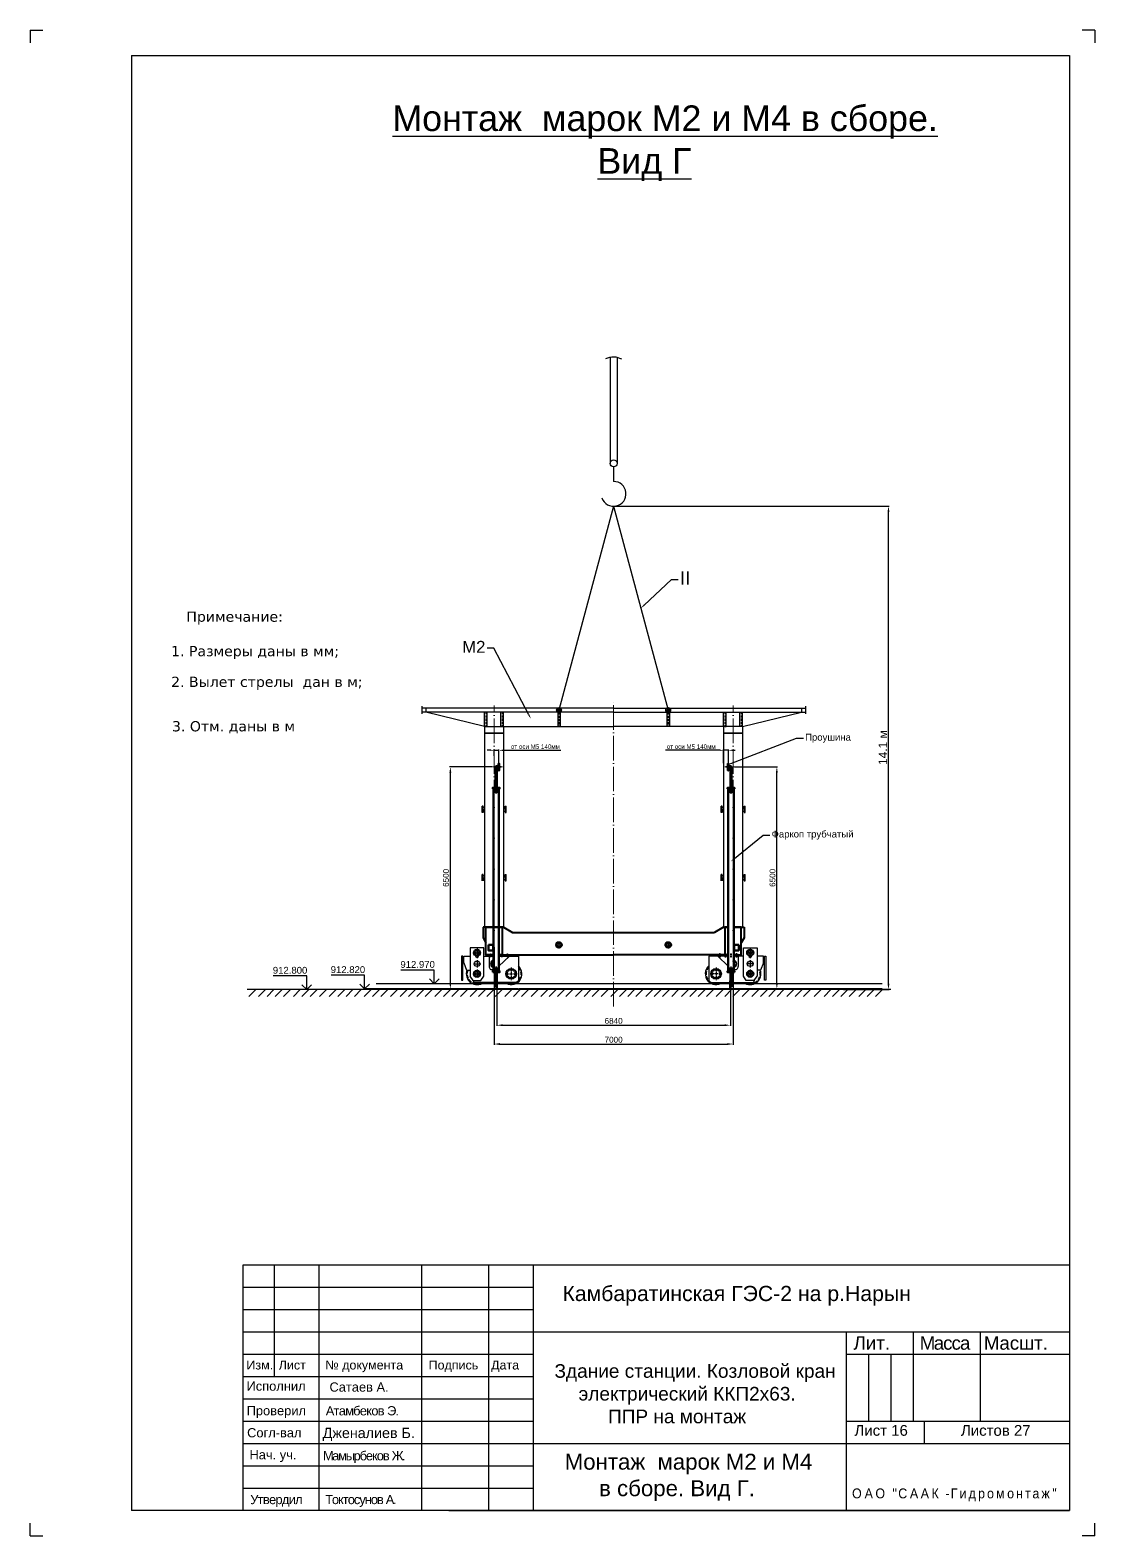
# Model space of a CAD drawing. Header units: millimetres. Extents: x 155577 to 993706, y -295114 to -113927.
# Drawn here: x 638119 to 669304, y -282929 to -238825 of the extents above; entities that cross this region are included whole.
import ezdxf
from ezdxf import colors
from ezdxf.entities.mleader import LeaderData, LeaderLine
from ezdxf.math import Vec2, Vec3

# ---------------------------------------------------------------- set-up
doc = ezdxf.new("R2010")
doc.units = ezdxf.units.MM
doc.linetypes.add('ACAD_ISO04W100', pattern=[30, 24, -3, 0, -3])
doc.linetypes.add('штриховая2', pattern=[9.525, 6.35, -3.175])
doc.layers.add('ось', color=160, linetype='Continuous', lineweight=15)
doc.layers.add('размер', color=84, linetype='Continuous', lineweight=18)
doc.styles.add('rom', font='times.ttf')
doc.styles.get("Standard").update_dxf_attribs({"font": 'arial.ttf'})
doc.dimstyles.new('ISO-25', dxfattribs={"dimtxt": 170, "dimasz": 170, "dimexe": 20, "dimexo": 10, "dimgap": 40, "dimtad": 1, "dimtxsty": 'Standard', "dimcen": 2.5, "dimadec": 0, "dimazin": 0, "dimtfac": 1, "dimtmove": 0, "dimatfit": 3, "dimfxl": 0, "dimarcsym": 0})

# ---------------------------------------------------------------- blocks, each defined once
blk = doc.blocks.new('A4')
at = {"color": 4}
for p, q in [((839180.34, -1943.12), (839180.34, -1945.62)), ((839180.34, -1943.12), (839182.84, -1943.12)), ((839390.34, -1943.12), (839387.84, -1943.12)), ((839390.34, -1943.12), (839390.34, -1945.62)), ((839180.34, -2240.12), (839180.34, -2237.62)), ((839390.34, -2240.12), (839390.34, -2237.62)), ((839180.34, -2240.12), (839182.84, -2240.12)), ((839390.34, -2240.12), (839387.84, -2240.12))]:
    blk.add_line(p, q, dxfattribs=at)
for p, q in [((839200.34, -1948.12), (839200.34, -2235.12)), ((839200.34, -1948.12), (839385.34, -1948.12)), ((839385.34, -1948.12), (839385.34, -2235.12)), ((839385.34, -2235.12), (839200.34, -2235.12))]:
    blk.add_line(p, q)
blk = doc.blocks.new('*D132')
at = {"layer": 'Defpoints', "color": 0, "transparency": 16777216}
for p in [(651709, -265671), (658709, -265671), (658709, -268523)]:
    blk.add_point(p, dxfattribs=at)
at = {"layer": 'размер', "color": 0, "lineweight": -2, "transparency": 16777216}
for p, q in [((651709, -265681), (651709, -268543)), ((658709, -265681), (658709, -268543)), ((651879, -268523), (658539, -268523))]:
    blk.add_line(p, q, dxfattribs=at)
at = {"layer": 'размер', "color": 0, "transparency": 16777216}
for points in [[(651879, -268495), (651879, -268552), (651709, -268523)], [(658539, -268495), (658539, -268552), (658709, -268523)]]:
    blk.add_solid(points, dxfattribs=at)
at = {"layer": 'размер', "color": 0, "transparency": 16777216, "insert": (655209, -268397), "char_height": 170, "attachment_point": 5}
blk.add_mtext('7000', dxfattribs=at)
blk = doc.blocks.new('ГАК ДЭКа')
blk.add_line((284780, 30287), (284780, 29857))
blk.add_circle((284780, 30387), 100)
blk.add_arc((284780, 29494), 363, 198.8478, 90)
blk = doc.blocks.new('*D153')
at = {"layer": 'Defpoints', "color": 0, "transparency": 16777216}
for p in [(655209, -252772), (663259, -252772), (661934, -266926)]:
    blk.add_point(p, dxfattribs=at)
at = {"layer": 'размер', "color": 0, "lineweight": -2, "transparency": 16777216}
for p, q in [((655219, -252772), (663279, -252772)), ((663259, -266756), (663259, -252942)), ((661944, -266926), (663279, -266926))]:
    blk.add_line(p, q, dxfattribs=at)
at = {"layer": 'размер', "color": 0, "transparency": 16777216}
for points in [[(663231, -252942), (663288, -252942), (663259, -252772)], [(663231, -266756), (663288, -266756), (663259, -266926)]]:
    blk.add_solid(points, dxfattribs=at)
at = {"layer": 'размер', "color": 0, "transparency": 16777216, "insert": (663094, -259840), "char_height": 170, "attachment_point": 5, "rotation": 90}
blk.add_mtext('{\\H1.4706x;14.1 м}', dxfattribs=at)
blk = doc.blocks.new('*D155')
at = {"layer": 'Defpoints', "color": 0, "transparency": 16777216}
for p in [(658741, -260406), (659990, -260406), (660798, -266906)]:
    blk.add_point(p, dxfattribs=at)
at = {"layer": 'размер', "color": 0, "lineweight": -2, "transparency": 16777216}
for p, q in [((658751, -260406), (660010, -260406)), ((659990, -266736), (659990, -260576)), ((660788, -266906), (659970, -266906))]:
    blk.add_line(p, q, dxfattribs=at)
at = {"layer": 'размер', "color": 0, "transparency": 16777216}
for points in [[(659962, -260576), (660018, -260576), (659990, -260406)], [(659962, -266736), (660018, -266736), (659990, -266906)]]:
    blk.add_solid(points, dxfattribs=at)
at = {"layer": 'размер', "color": 0, "transparency": 16777216, "insert": (659863, -263656), "char_height": 170, "attachment_point": 5, "rotation": 90}
blk.add_mtext('6500', dxfattribs=at)
blk = doc.blocks.new('*D156')
at = {"layer": 'Defpoints', "color": 0, "transparency": 16777216}
for p in [(650427, -260406), (651676, -260406), (649619, -266906)]:
    blk.add_point(p, dxfattribs=at)
at = {"layer": 'размер', "color": 0, "lineweight": -2, "transparency": 16777216}
for p, q in [((651666, -260406), (650407, -260406)), ((650427, -266736), (650427, -260576)), ((649629, -266906), (650447, -266906))]:
    blk.add_line(p, q, dxfattribs=at)
at = {"layer": 'размер', "color": 0, "transparency": 16777216}
for points in [[(650399, -260576), (650456, -260576), (650427, -260406)], [(650399, -266736), (650456, -266736), (650427, -266906)]]:
    blk.add_solid(points, dxfattribs=at)
at = {"layer": 'размер', "color": 0, "transparency": 16777216, "insert": (650300, -263656), "char_height": 170, "attachment_point": 5, "rotation": 90}
blk.add_mtext('6500', dxfattribs=at)
blk = doc.blocks.new('*D157')
at = {"layer": 'Defpoints', "color": 0, "transparency": 16777216}
for p in [(651789, -266926), (658629, -266926), (658629, -267972)]:
    blk.add_point(p, dxfattribs=at)
at = {"layer": 'размер', "color": 0, "lineweight": -2, "transparency": 16777216}
for p, q in [((651789, -266936), (651789, -267992)), ((658629, -266936), (658629, -267992)), ((651959, -267972), (658459, -267972))]:
    blk.add_line(p, q, dxfattribs=at)
at = {"layer": 'размер', "color": 0, "transparency": 16777216}
for points in [[(651959, -267944), (651959, -268000), (651789, -267972)], [(658459, -267944), (658459, -268000), (658629, -267972)]]:
    blk.add_solid(points, dxfattribs=at)
at = {"layer": 'размер', "color": 0, "transparency": 16777216, "insert": (655209, -267845), "char_height": 170, "attachment_point": 5}
blk.add_mtext('6840', dxfattribs=at)
blk = doc.blocks.new('*D163')
at = {"layer": 'Defpoints', "color": 0, "transparency": 16777216}
for p in [(651709, -259920), (651709, -260091), (651849, -260306)]:
    blk.add_point(p, dxfattribs=at)
at = {"layer": 'размер', "color": 0, "lineweight": -2, "transparency": 16777216}
for p, q in [((651609, -259920), (651509, -259920)), ((651709, -260081), (651709, -259900)), ((651709, -259920), (651849, -259920)), ((651849, -260296), (651849, -259900)), ((651949, -259920), (653666, -259920))]:
    blk.add_line(p, q, dxfattribs=at)
at = {"layer": 'размер', "color": 0, "transparency": 16777216}
for points in [[(651609, -259903), (651609, -259936), (651709, -259920)], [(651949, -259903), (651949, -259936), (651849, -259920)]]:
    blk.add_solid(points, dxfattribs=at)
at = {"layer": 'размер', "color": 0, "transparency": 16777216, "insert": (652918, -259813), "char_height": 130, "attachment_point": 5}
blk.add_mtext('от оси М5 140мм', dxfattribs=at)
blk = doc.blocks.new('*D162')
at = {"layer": 'Defpoints', "color": 0, "transparency": 16777216}
for p in [(658569, -259920), (658429, -260306), (658569, -260306)]:
    blk.add_point(p, dxfattribs=at)
at = {"layer": 'размер', "color": 0, "lineweight": -2, "transparency": 16777216}
for p, q in [((658329, -259920), (656733, -259920)), ((658429, -260296), (658429, -259900)), ((658569, -259920), (658429, -259920)), ((658569, -260296), (658569, -259900)), ((658669, -259920), (658769, -259920))]:
    blk.add_line(p, q, dxfattribs=at)
at = {"layer": 'размер', "color": 0, "transparency": 16777216}
for points in [[(658329, -259903), (658329, -259936), (658429, -259920)], [(658669, -259903), (658669, -259936), (658569, -259920)]]:
    blk.add_solid(points, dxfattribs=at)
at = {"layer": 'размер', "color": 0, "transparency": 16777216, "insert": (657481, -259813), "char_height": 130, "attachment_point": 5}
blk.add_mtext('от оси М5 140мм', dxfattribs=at)

msp = doc.modelspace()

# ---------------------------------------------------------------- hatches: boundary and pattern name
for points in [[(651358.612, -261554.276), (651388.612, -261554.276), (651388.612, -261646.47), (651388.612, -261738.665), (651358.612, -261738.665)], [(652058.612, -261738.665), (652028.612, -261738.665), (652028.612, -261646.47), (652028.612, -261554.276), (652058.612, -261554.276)], [(658358.612, -261554.276), (658388.612, -261554.276), (658388.612, -261646.47), (658388.612, -261738.665), (658358.612, -261738.665)], [(659058.612, -261738.665), (659028.612, -261738.665), (659028.612, -261646.47), (659028.612, -261554.276), (659058.612, -261554.276)], [(651358.612, -263554.276), (651388.612, -263554.276), (651388.612, -263646.47), (651388.612, -263738.665), (651358.612, -263738.665)], [(652058.612, -263738.665), (652028.612, -263738.665), (652028.612, -263646.47), (652028.612, -263554.276), (652058.612, -263554.276)], [(658358.612, -263554.276), (658388.612, -263554.276), (658388.612, -263646.47), (658388.612, -263738.665), (658358.612, -263738.665)], [(659058.612, -263738.665), (659028.612, -263738.665), (659028.612, -263646.47), (659028.612, -263554.276), (659058.612, -263554.276)]]:
    msp.add_hatch(color=256).paths.add_polyline_path(points)

# ---------------------------------------------------------------- linework, layer by layer
for p, q in [((655108.708, -248404.848), (655108.612, -251515.726)), ((655308.379, -248404.49), (655308.379, -251522.553)), ((655208.612, -252771.624), (653608.612, -258740.47)), ((655208.612, -252771.624), (656808.612, -258740.47)), ((653533.671, -258740.47), (653683.552, -258740.47)), ((653608.612, -258800.47), (653608.612, -258669.529)), ((656883.552, -258740.47), (656733.671, -258740.47)), ((656808.612, -258800.47), (656808.612, -258669.529)), ((651948.612, -259220.47), (651908.612, -259220.47)), ((652248.612, -259220.47), (652368.612, -259220.47)), ((658168.612, -259220.47), (658048.612, -259220.47)), ((658468.612, -259220.47), (658508.612, -259220.47)), ((651838.612, -260388.47), (651838.612, -260424.47)), ((651869.525, -260388.47), (651869.525, -260424.47)), ((651880.024, -260388.47), (651880.024, -260424.47)), ((658537.199, -260388.47), (658537.199, -260424.47)), ((658547.698, -260388.47), (658547.698, -260424.47)), ((658578.612, -260388.47), (658578.612, -260424.47)), ((651788.612, -261006.47), (651752.612, -261006.47)), ((651788.612, -261006.47), (651752.612, -261006.47)), ((651788.612, -261056.47), (651752.612, -261056.47)), ((651788.612, -261056.47), (651752.612, -261056.47)), ((651788.612, -261081.47), (651752.612, -261081.47)), ((651788.612, -261081.47), (651752.612, -261081.47)), ((658628.612, -261006.47), (658664.612, -261006.47)), ((658628.612, -261006.47), (658664.612, -261006.47)), ((658628.612, -261056.47), (658664.612, -261056.47)), ((658628.612, -261056.47), (658664.612, -261056.47)), ((658628.612, -261081.47), (658664.612, -261081.47)), ((658628.612, -261081.47), (658664.612, -261081.47)), ((651388.612, -261554.276), (651358.612, -261554.276)), ((651358.612, -261738.665), (651358.612, -261554.276)), ((651388.612, -261738.665), (651358.612, -261738.665)), ((651388.612, -261646.47), (651388.612, -261554.276)), ((651388.612, -261646.47), (651388.612, -261738.665)), ((652028.612, -261646.47), (652028.612, -261554.276)), ((652028.612, -261554.276), (652058.612, -261554.276)), ((652028.612, -261646.47), (652028.612, -261738.665)), ((652028.612, -261738.665), (652058.612, -261738.665)), ((652058.612, -261738.665), (652058.612, -261554.276)), ((658388.612, -261554.276), (658358.612, -261554.276)), ((658358.612, -261738.665), (658358.612, -261554.276)), ((658388.612, -261738.665), (658358.612, -261738.665)), ((658388.612, -261646.47), (658388.612, -261554.276)), ((658388.612, -261646.47), (658388.612, -261738.665)), ((659028.612, -261646.47), (659028.612, -261554.276)), ((659028.612, -261554.276), (659058.612, -261554.276)), ((659028.612, -261646.47), (659028.612, -261738.665)), ((659028.612, -261738.665), (659058.612, -261738.665)), ((659058.612, -261738.665), (659058.612, -261554.276)), ((651388.612, -263554.276), (651358.612, -263554.276)), ((651358.612, -263738.665), (651358.612, -263554.276)), ((651388.612, -263646.47), (651388.612, -263554.276)), ((651388.612, -263646.47), (651388.612, -263738.665)), ((652028.612, -263646.47), (652028.612, -263554.276)), ((652028.612, -263554.276), (652058.612, -263554.276)), ((652028.612, -263646.47), (652028.612, -263738.665)), ((652028.612, -263738.665), (652058.612, -263738.665)), ((652058.612, -263738.665), (652058.612, -263554.276)), ((658388.612, -263554.276), (658358.612, -263554.276)), ((658358.612, -263738.665), (658358.612, -263554.276)), ((658388.612, -263646.47), (658388.612, -263554.276)), ((658388.612, -263646.47), (658388.612, -263738.665)), ((659028.612, -263646.47), (659028.612, -263554.276)), ((659028.612, -263554.276), (659058.612, -263554.276)), ((659028.612, -263646.47), (659028.612, -263738.665)), ((659028.612, -263738.665), (659058.612, -263738.665)), ((659058.612, -263738.665), (659058.612, -263554.276)), ((650817.399, -265947.51), (651008.612, -265947.51)), ((650817.399, -266148.925), (650817.399, -265947.51)), ((651008.612, -265702.47), (651008.612, -266531.274)), ((651408.612, -265702.47), (651008.612, -265702.47)), ((651408.612, -266531.274), (651408.612, -265702.47)), ((651408.612, -265947.51), (651691.112, -265947.51)), ((651560.631, -265908.742), (651691.112, -265908.742)), ((651560.631, -265948.742), (651560.631, -265908.742)), ((651560.631, -265947.51), (651560.631, -266250.561)), ((651560.631, -265948.742), (651560.631, -265947.51)), ((651850.112, -265908.742), (652160.04, -265908.742)), ((651850.112, -265947.51), (652424.177, -265947.51)), ((652160.04, -265948.742), (651850.112, -266243.103)), ((652160.04, -265908.742), (652160.04, -265948.742)), ((652160.04, -265908.742), (652160.04, -265948.742)), ((652424.177, -265947.51), (652424.177, -266716.154)), ((653507.012, -265618.649), (653710.211, -265618.649)), ((653608.612, -265514.986), (653608.612, -265722.311)), ((656707.012, -265618.649), (656910.211, -265618.649)), ((656808.612, -265514.986), (656808.612, -265722.311)), ((657993.046, -265947.51), (657993.046, -266716.154)), ((658567.112, -265947.51), (657993.046, -265947.51)), ((658257.183, -265908.742), (658257.183, -265948.742)), ((658257.183, -265908.742), (658257.183, -265948.742)), ((658567.112, -265908.742), (658257.183, -265908.742)), ((658257.183, -265948.742), (658567.112, -266243.103)), ((658664.258, -265908.742), (658628.918, -265908.742)), ((658664.258, -265947.51), (658628.918, -265947.51)), ((658856.592, -265908.742), (658726.112, -265908.742)), ((659008.612, -265947.51), (658726.112, -265947.51)), ((658856.592, -265948.742), (658856.592, -265908.742)), ((658856.592, -265947.51), (658856.592, -266250.561)), ((658856.592, -265948.742), (658856.592, -265947.51)), ((659008.612, -266531.274), (659008.612, -265702.47)), ((659008.612, -265702.47), (659408.612, -265702.47)), ((659408.612, -265702.47), (659408.612, -266531.274)), ((659599.824, -265947.51), (659408.612, -265947.51)), ((659599.824, -266148.925), (659599.824, -265947.51)), ((649958.14, -266356.47), (648975.364, -266356.47)), ((649958.14, -266756.47), (649958.14, -266356.47)), ((650817.399, -266148.925), (650904.072, -266360.097)), ((650904.072, -266360.097), (651008.612, -266360.097)), ((651788.612, -266302.927), (651752.612, -266302.927)), ((651788.612, -266327.927), (651752.612, -266327.927)), ((651788.612, -266327.927), (651752.612, -266327.927)), ((651788.612, -266352.927), (651752.612, -266352.927)), ((651788.612, -266352.927), (651752.612, -266352.927)), ((651788.612, -266377.927), (651752.612, -266377.927)), ((651788.612, -266377.927), (651752.612, -266377.927)), ((658628.612, -266302.927), (658664.612, -266302.927)), ((658628.612, -266327.927), (658664.612, -266327.927)), ((658628.612, -266327.927), (658664.612, -266327.927)), ((658628.612, -266352.927), (658664.612, -266352.927)), ((658628.612, -266352.927), (658664.612, -266352.927)), ((658628.612, -266377.927), (658664.612, -266377.927)), ((658628.612, -266377.927), (658664.612, -266377.927)), ((659513.151, -266360.097), (659408.612, -266360.097)), ((659599.824, -266148.925), (659513.151, -266360.097)), ((646222.195, -266526.47), (645239.418, -266526.47)), ((646222.195, -266926.47), (646080.773, -266785.049)), ((646222.195, -266926.47), (646222.195, -266526.47)), ((646222.195, -266926.47), (646363.616, -266785.049)), ((647916.78, -266506.47), (646934.003, -266506.47)), ((647916.78, -266906.47), (647775.358, -266765.049)), ((647916.78, -266906.47), (647916.78, -266506.47)), ((647916.78, -266906.47), (648058.201, -266765.049)), ((649958.14, -266756.47), (649816.719, -266615.049)), ((649958.14, -266756.47), (650099.561, -266615.049)), ((651093.724, -266662.47), (651008.612, -266531.274)), ((651093.724, -266662.47), (651323.499, -266662.47)), ((651093.724, -266662.47), (651114.585, -266716.154)), ((652424.177, -266716.154), (651114.585, -266716.154)), ((651323.499, -266662.47), (651408.612, -266531.274)), ((651788.612, -266427.927), (651752.612, -266427.927)), ((651788.612, -266427.927), (651752.612, -266427.927)), ((651788.612, -266452.927), (651752.612, -266452.927)), ((651788.612, -266452.927), (651752.612, -266452.927)), ((657993.046, -266716.154), (659302.638, -266716.154)), ((658628.612, -266427.927), (658664.612, -266427.927)), ((658628.612, -266427.927), (658664.612, -266427.927)), ((658628.612, -266452.927), (658664.612, -266452.927)), ((658628.612, -266452.927), (658664.612, -266452.927)), ((659093.724, -266662.47), (659008.612, -266531.274)), ((659323.499, -266662.47), (659093.724, -266662.47)), ((659323.499, -266662.47), (659302.638, -266716.154)), ((659323.499, -266662.47), (659408.612, -266531.274)), ((644524.802, -267130.117), (644728.449, -266926.47)), ((644809.947, -267130.117), (645013.594, -266926.47)), ((644809.947, -267130.117), (645013.594, -266926.47)), ((644809.947, -267130.117), (645013.594, -266926.47)), ((645057.57, -267130.117), (645261.217, -266926.47)), ((645300.202, -267130.117), (645503.849, -266926.47)), ((645543.823, -267130.117), (645747.47, -266926.47)), ((645828.968, -267130.117), (646032.615, -266926.47)), ((645828.968, -267130.117), (646032.615, -266926.47)), ((645828.968, -267130.117), (646032.615, -266926.47)), ((646076.591, -267130.117), (646280.238, -266926.47)), ((646319.223, -267130.117), (646522.87, -266926.47)), ((646596.413, -267130.117), (646800.06, -266926.47)), ((646881.558, -267130.117), (647085.205, -266926.47)), ((646881.558, -267130.117), (647085.205, -266926.47)), ((646881.558, -267130.117), (647085.205, -266926.47)), ((647129.181, -267130.117), (647332.828, -266926.47)), ((647371.813, -267130.117), (647575.46, -266926.47)), ((647615.434, -267130.117), (647819.081, -266926.47)), ((647900.579, -267130.117), (648104.225, -266926.47)), ((647900.579, -267130.117), (648104.225, -266926.47)), ((647900.579, -267130.117), (648104.225, -266926.47)), ((648148.202, -267130.117), (648351.848, -266926.47)), ((648390.834, -267130.117), (648594.481, -266926.47)), ((648672.98, -267130.117), (648876.627, -266926.47)), ((648958.125, -267130.117), (649161.772, -266926.47)), ((648958.125, -267130.117), (649161.772, -266926.47)), ((648958.125, -267130.117), (649161.772, -266926.47)), ((649205.748, -267130.117), (649409.394, -266926.47)), ((649448.38, -267130.117), (649652.027, -266926.47)), ((649692.001, -267130.117), (649895.648, -266926.47)), ((649977.146, -267130.117), (650180.792, -266926.47)), ((649977.146, -267130.117), (650180.792, -266926.47)), ((649977.146, -267130.117), (650180.792, -266926.47)), ((650224.768, -267130.117), (650428.415, -266926.47)), ((650467.401, -267130.117), (650671.048, -266926.47)), ((650721.293, -267130.117), (650924.94, -266926.47)), ((651006.438, -267130.117), (651210.085, -266926.47)), ((651006.438, -267130.117), (651210.085, -266926.47)), ((651006.438, -267130.117), (651210.085, -266926.47)), ((651254.061, -267130.117), (651457.708, -266926.47)), ((651496.693, -267130.117), (651700.34, -266926.47)), ((651740.314, -267130.117), (651943.961, -266926.47)), ((652025.459, -267130.117), (652229.105, -266926.47)), ((652025.459, -267130.117), (652229.105, -266926.47)), ((652025.459, -267130.117), (652229.105, -266926.47)), ((652273.082, -267130.117), (652476.728, -266926.47)), ((652515.714, -267130.117), (652719.361, -266926.47)), ((652791.059, -267130.117), (652994.706, -266926.47)), ((653076.204, -267130.117), (653279.85, -266926.47)), ((653076.204, -267130.117), (653279.85, -266926.47)), ((653076.204, -267130.117), (653279.85, -266926.47)), ((653323.827, -267130.117), (653527.473, -266926.47)), ((653566.459, -267130.117), (653770.106, -266926.47)), ((653810.08, -267130.117), (654013.726, -266926.47)), ((654095.224, -267130.117), (654298.871, -266926.47)), ((654095.224, -267130.117), (654298.871, -266926.47)), ((654095.224, -267130.117), (654298.871, -266926.47)), ((654342.847, -267130.117), (654546.494, -266926.47)), ((654585.48, -267130.117), (654789.126, -266926.47)), ((654845.399, -267130.117), (655049.045, -266926.47)), ((655130.544, -267130.117), (655334.19, -266926.47)), ((655130.544, -267130.117), (655334.19, -266926.47)), ((655130.544, -267130.117), (655334.19, -266926.47)), ((655378.166, -267130.117), (655581.813, -266926.47)), ((655620.799, -267130.117), (655824.445, -266926.47)), ((655864.419, -267130.117), (656068.066, -266926.47)), ((656149.564, -267130.117), (656353.211, -266926.47)), ((656149.564, -267130.117), (656353.211, -266926.47)), ((656149.564, -267130.117), (656353.211, -266926.47)), ((656397.187, -267130.117), (656600.834, -266926.47)), ((656639.819, -267130.117), (656843.466, -266926.47)), ((656910.036, -267130.117), (657113.683, -266926.47)), ((657195.181, -267130.117), (657398.827, -266926.47)), ((657195.181, -267130.117), (657398.827, -266926.47)), ((657195.181, -267130.117), (657398.827, -266926.47)), ((657442.803, -267130.117), (657646.45, -266926.47)), ((657685.436, -267130.117), (657889.083, -266926.47)), ((657929.057, -267130.117), (658132.703, -266926.47)), ((658214.201, -267130.117), (658417.848, -266926.47)), ((658214.201, -267130.117), (658417.848, -266926.47)), ((658214.201, -267130.117), (658417.848, -266926.47)), ((658461.824, -267130.117), (658665.471, -266926.47)), ((658704.457, -267130.117), (658908.103, -266926.47)), ((658975.636, -267130.117), (659179.283, -266926.47)), ((659260.781, -267130.117), (659464.428, -266926.47)), ((659260.781, -267130.117), (659464.428, -266926.47)), ((659260.781, -267130.117), (659464.428, -266926.47)), ((659508.404, -267130.117), (659712.05, -266926.47)), ((659751.036, -267130.117), (659954.683, -266926.47)), ((659994.657, -267130.117), (660198.304, -266926.47)), ((660279.802, -267130.117), (660483.448, -266926.47)), ((660279.802, -267130.117), (660483.448, -266926.47)), ((660279.802, -267130.117), (660483.448, -266926.47)), ((660527.424, -267130.117), (660731.071, -266926.47)), ((660770.057, -267130.117), (660973.704, -266926.47)), ((661086.756, -267130.117), (661290.403, -266926.47)), ((661371.901, -267130.117), (661575.548, -266926.47)), ((661371.901, -267130.117), (661575.548, -266926.47)), ((661371.901, -267130.117), (661575.548, -266926.47)), ((661619.524, -267130.117), (661823.171, -266926.47)), ((661862.156, -267130.117), (662065.803, -266926.47)), ((662105.777, -267130.117), (662309.424, -266926.47)), ((662390.922, -267130.117), (662594.569, -266926.47)), ((662390.922, -267130.117), (662594.569, -266926.47)), ((662390.922, -267130.117), (662594.569, -266926.47)), ((662638.545, -267130.117), (662842.192, -266926.47)), ((662881.177, -267130.117), (663084.824, -266926.47)), ((644359.968, -282186.761), (644359.968, -274991.582)), ((644359.968, -274991.582), (668561.933, -274991.582)), ((645275.718, -278262.118), (645275.718, -274991.582)), ((646583.932, -282186.761), (646583.932, -274991.582)), ((649592.825, -282186.761), (649592.825, -274991.582)), ((651555.147, -282186.761), (651555.147, -274991.582)), ((652863.361, -282186.761), (652863.361, -274991.582)), ((644359.968, -275645.69), (652863.361, -275645.69)), ((644359.968, -276299.797), (652863.361, -276299.797)), ((644359.968, -276953.904), (668561.933, -276953.904)), ((644359.968, -276953.904), (668561.933, -276953.904)), ((662020.861, -276953.904), (662020.861, -282186.761)), ((663983.183, -276953.904), (663983.183, -279570.333)), ((665945.504, -276953.904), (665945.504, -279570.333)), ((668561.933, -276781.361), (668561.933, -282186.761)), ((644359.968, -277608.011), (652863.361, -277608.011)), ((662020.861, -277608.011), (668561.933, -277608.011)), ((662674.968, -277608.011), (662674.968, -279570.333)), ((663329.076, -277608.011), (663329.076, -279570.333)), ((644359.968, -278262.118), (652863.361, -278262.118)), ((644359.968, -278262.118), (652863.361, -278262.118)), ((644359.968, -278916.225), (652863.361, -278916.225)), ((644359.968, -278916.225), (652863.361, -278916.225)), ((644359.968, -279570.333), (652863.361, -279570.333)), ((662020.861, -279570.333), (668561.933, -279570.333)), ((664305.654, -279570.333), (664305.654, -280224.44)), ((644359.968, -280224.44), (668561.933, -280224.44)), ((644359.968, -280878.547), (652863.361, -280878.547)), ((644359.968, -280878.547), (652863.361, -280878.547)), ((644359.968, -281532.654), (652863.361, -281532.654)), ((668561.933, -282186.761), (650380.133, -282186.761)), ((650380.133, -282186.761), (668561.933, -282186.761))]:
    msp.add_line(p, q)
at = {"lineweight": 30}
for p, q in [((649588.612, -258630.47), (649588.612, -258850.47)), ((653570.762, -258680.47), (649588.612, -258680.47)), ((653570.762, -258800.47), (649588.612, -258800.47)), ((649708.612, -258680.47), (649708.612, -258800.47)), ((651428.612, -259220.47), (649708.612, -258800.47)), ((651428.612, -259220.47), (651428.612, -258800.47)), ((651508.612, -259220.47), (651508.612, -258800.47)), ((651908.612, -259220.47), (651908.612, -258800.47)), ((651988.612, -259220.47), (651988.612, -258800.47)), ((653570.762, -258800.47), (653570.762, -259220.47)), ((655208.612, -258680.47), (653646.461, -258680.47)), ((655208.612, -258800.47), (653646.461, -258800.47)), ((653646.461, -258800.47), (653646.461, -259220.47)), ((655208.612, -258680.47), (656770.762, -258680.47)), ((655208.612, -258800.47), (656770.762, -258800.47)), ((656770.762, -258800.47), (656770.762, -259220.47)), ((656846.461, -258680.47), (660828.612, -258680.47)), ((656846.461, -258800.47), (660828.612, -258800.47)), ((656846.461, -258800.47), (656846.461, -259220.47)), ((658428.612, -259220.47), (658428.612, -258800.47)), ((658508.612, -259220.47), (658508.612, -258800.47)), ((658908.612, -259220.47), (658908.612, -258800.47)), ((658988.612, -259220.47), (660708.612, -258800.47)), ((658988.612, -259220.47), (658988.612, -258800.47)), ((660708.612, -258680.47), (660708.612, -258800.47)), ((660828.612, -258630.47), (660828.612, -258850.47)), ((651428.612, -259220.47), (651428.612, -259415.47)), ((651428.612, -259220.47), (655208.612, -259220.47)), ((651988.612, -259220.47), (651988.612, -259415.47)), ((658988.612, -259220.47), (655208.612, -259220.47)), ((658428.612, -259220.47), (658428.612, -259415.47)), ((658988.612, -259220.47), (658988.612, -259415.47)), ((651988.612, -259415.47), (651428.612, -259415.47)), ((651988.612, -259425.47), (651428.612, -259425.47)), ((651428.612, -259425.47), (651428.612, -265096.47)), ((651988.612, -259425.47), (651988.612, -265096.47)), ((658988.612, -259415.47), (658428.612, -259415.47)), ((658988.612, -259425.47), (658428.612, -259425.47)), ((658428.612, -259425.47), (658428.612, -265096.47)), ((658988.612, -259425.47), (658988.612, -265096.47)), ((651388.612, -261586.47), (651428.612, -261586.47)), ((651388.612, -261706.47), (651428.612, -261706.47)), ((651988.612, -261586.47), (652028.612, -261586.47)), ((651988.612, -261706.47), (652028.612, -261706.47)), ((658388.612, -261586.47), (658428.612, -261586.47)), ((658388.612, -261706.47), (658428.612, -261706.47)), ((658988.612, -261586.47), (659028.612, -261586.47)), ((658988.612, -261706.47), (659028.612, -261706.47)), ((651388.612, -263586.47), (651428.612, -263586.47)), ((651388.612, -263706.47), (651428.612, -263706.47)), ((651988.612, -263586.47), (652028.612, -263586.47)), ((651988.612, -263706.47), (652028.612, -263706.47)), ((658388.612, -263586.47), (658428.612, -263586.47)), ((658388.612, -263706.47), (658428.612, -263706.47)), ((658988.612, -263586.47), (659028.612, -263586.47)), ((658988.612, -263706.47), (659028.612, -263706.47)), ((651988.612, -265096.47), (651428.612, -265096.47)), ((651988.612, -265096.47), (651428.612, -265096.47)), ((658567.112, -265096.47), (658428.612, -265096.47)), ((658988.612, -265096.47), (658726.112, -265096.47)), ((652389.678, -266756.47), (648256.029, -266756.47)), ((658608.612, -266756.47), (652331.595, -266756.47)), ((655208.612, -266411.47), (655208.612, -266411.47)), ((655208.612, -266411.47), (655208.612, -266411.47)), ((663074.57, -266756.47), (658664.612, -266756.47)), ((663329.574, -266926.47), (644475.816, -266926.47)), ((651788.612, -266906.47), (647916.78, -266906.47)), ((652425.678, -266906.47), (651808.612, -266906.47)), ((658608.612, -266906.47), (652445.678, -266906.47)), ((663074.57, -266906.47), (658628.612, -266906.47))]:
    msp.add_line(p, q, dxfattribs=at)
at = {"linetype": 'штриховая2', "ltscale": 10}
for p, q in [((651468.612, -258800.47), (651468.612, -259220.47)), ((651948.612, -258800.47), (651948.612, -259220.47)), ((653608.612, -258811.411), (653608.612, -259220.47)), ((656808.612, -258811.411), (656808.612, -259220.47)), ((658468.612, -258800.47), (658468.612, -259220.47)), ((658948.612, -258800.47), (658948.612, -259220.47))]:
    msp.add_line(p, q, dxfattribs=at)
at = {"lineweight": 50}
for p, q in [((651770.612, -260388.47), (651838.612, -260388.47)), ((651806.612, -260424.47), (651838.612, -260424.47)), ((651858.612, -260388.47), (651888.612, -260388.47)), ((651858.612, -260424.47), (651888.612, -260424.47)), ((651888.612, -260388.47), (651888.612, -260424.47)), ((658558.612, -260388.47), (658528.612, -260388.47)), ((658528.612, -260388.47), (658528.612, -260424.47)), ((658558.612, -260424.47), (658528.612, -260424.47)), ((658646.612, -260388.47), (658578.612, -260388.47)), ((658610.612, -260424.47), (658578.612, -260424.47)), ((651691.112, -266387.927), (651691.112, -261046.47)), ((651850.112, -261046.47), (651850.112, -266387.927)), ((658567.112, -261046.47), (658567.112, -266387.927)), ((658726.112, -266387.927), (658726.112, -261046.47)), ((651788.612, -266277.927), (651752.612, -266277.927)), ((651752.612, -266277.927), (651752.612, -266851.427)), ((651788.612, -266851.427), (651788.612, -266277.927)), ((658628.612, -266851.427), (658628.612, -266277.927)), ((658628.612, -266277.927), (658664.612, -266277.927)), ((658664.612, -266277.927), (658664.612, -266851.427)), ((651788.612, -266851.427), (651752.612, -266851.427)), ((658628.612, -266851.427), (658664.612, -266851.427))]:
    msp.add_line(p, q, dxfattribs=at)
at = {"color": 3}
for p, q in [((651788.612, -261031.47), (651752.612, -261031.47)), ((658628.612, -261031.47), (658664.612, -261031.47)), ((651788.612, -266402.927), (651752.612, -266402.927)), ((658628.612, -266402.927), (658664.612, -266402.927))]:
    msp.add_line(p, q, dxfattribs=at)
at = {"lineweight": 40}
for p, q in [((651988.612, -265096.47), (651388.612, -265096.47)), ((651388.612, -265096.47), (651388.612, -265416.47)), ((651388.612, -265416.47), (651468.612, -265563.133)), ((651988.612, -265096.47), (652248.612, -265256.47)), ((652248.612, -265256.47), (658168.612, -265256.47)), ((658428.612, -265096.47), (658168.612, -265256.47)), ((658428.612, -265096.47), (658567.112, -265096.47)), ((658726.112, -265096.47), (659028.612, -265096.47)), ((659028.612, -265416.47), (658948.612, -265563.133)), ((659028.612, -265096.47), (659028.612, -265416.47)), ((651948.612, -265908.742), (655208.612, -265908.742)), ((658257.183, -265908.742), (655208.612, -265908.742)), ((658567.112, -265908.742), (658257.183, -265908.742)), ((658664.258, -265908.742), (658628.918, -265908.742)), ((658856.592, -265908.742), (658726.112, -265908.742))]:
    msp.add_line(p, q, dxfattribs=at)
at = {"linetype": 'ACAD_ISO04W100', "ltscale": 4}
for p, q in [((651087.024, -265849.348), (651330.199, -265849.348)), ((651208.612, -265723.776), (651208.612, -266007.951)), ((659330.199, -265849.348), (659087.024, -265849.348)), ((659208.612, -265723.776), (659208.612, -266007.951)), ((651101.85, -266171.47), (651315.374, -266171.47)), ((651208.612, -266065.444), (651208.612, -266277.497)), ((651208.612, -266339.608), (651208.612, -266586.068)), ((652208.612, -266278.559), (652208.612, -266653.036)), ((658208.612, -266278.559), (658208.612, -266653.036)), ((659315.374, -266171.47), (659101.85, -266171.47)), ((659208.612, -266065.444), (659208.612, -266277.497)), ((659208.612, -266339.608), (659208.612, -266586.068)), ((651089.029, -266466.47), (651328.195, -266466.47)), ((652035.016, -266466.47), (652382.207, -266466.47)), ((658382.207, -266466.47), (658035.016, -266466.47)), ((659328.195, -266466.47), (659089.029, -266466.47))]:
    msp.add_line(p, q, dxfattribs=at)
at = {"lineweight": 50}
for points in [[(651788.612, -260442.47), (651788.612, -261156.47), (651752.612, -261156.47), (651752.612, -260406.47)], [(658628.612, -260442.47), (658628.612, -261156.47), (658664.612, -261156.47), (658664.612, -260406.47)]]:
    msp.add_lwpolyline(points, dxfattribs=at)
for points in [[(651838.612, -260506.47), (651858.612, -260506.47), (651858.612, -260306.47), (651838.612, -260306.47)], [(651838.612, -260306.47), (651858.612, -260306.47), (651858.612, -260506.47), (651838.612, -260506.47)], [(658578.612, -260506.47), (658558.612, -260506.47), (658558.612, -260306.47), (658578.612, -260306.47)], [(658578.612, -260306.47), (658558.612, -260306.47), (658558.612, -260506.47), (658578.612, -260506.47)], [(651670.612, -261046.47), (651670.612, -261016.47), (651870.612, -261016.47), (651870.612, -261046.47)], [(658746.612, -261046.47), (658746.612, -261016.47), (658546.612, -261016.47), (658546.612, -261046.47)], [(651541.742, -265614.622), (651678.26, -265614.622), (651678.26, -265781.306), (651541.742, -265781.306)], [(658875.481, -265614.622), (658738.963, -265614.622), (658738.963, -265781.306), (658875.481, -265781.306)], [(651670.612, -266417.927), (651670.612, -266387.927), (651870.612, -266387.927), (651870.612, -266417.927)], [(658746.612, -266417.927), (658746.612, -266387.927), (658546.612, -266387.927), (658546.612, -266417.927)]]:
    msp.add_lwpolyline(points, close=True, dxfattribs=at)
at = {"lineweight": 40}
for points in [[(651691.112, -265908.742), (651468.612, -265908.742), (651468.612, -265096.47), (651948.612, -265096.47), (651948.612, -265908.742), (651850.112, -265908.742)], [(658567.112, -265096.47), (658468.612, -265096.47), (658468.612, -265908.742), (658567.112, -265908.742)], [(658726.112, -265908.742), (658948.612, -265908.742), (658948.612, -265096.47), (658726.112, -265096.47)], [(658628.918, -265908.742), (658664.258, -265908.742)]]:
    msp.add_lwpolyline(points, dxfattribs=at)
for points in [[(650792.612, -265947.51), (650752.612, -265947.51), (650752.612, -266655.62), (650792.612, -266655.62)], [(651590.272, -265891.56), (651625.612, -265891.56), (651625.612, -265908.742), (651590.272, -265908.742)], [(651590.272, -265947.51), (651625.612, -265947.51), (651625.612, -265964.692), (651590.272, -265964.692)], [(651915.659, -265891.56), (651950.998, -265891.56), (651950.998, -265908.742), (651915.659, -265908.742)], [(651915.659, -265891.56), (651950.998, -265891.56), (651950.998, -265908.742), (651915.659, -265908.742)], [(651915.659, -265947.51), (651950.998, -265947.51), (651950.998, -265964.692), (651915.659, -265964.692)], [(651915.659, -265947.51), (651950.998, -265947.51), (651950.998, -265964.692), (651915.659, -265964.692)], [(652078.353, -265891.56), (652113.692, -265891.56), (652113.692, -265908.742), (652078.353, -265908.742)], [(652078.353, -265947.51), (652113.692, -265947.51), (652113.692, -265964.692), (652078.353, -265964.692)], [(658338.871, -265891.56), (658303.531, -265891.56), (658303.531, -265908.742), (658338.871, -265908.742)], [(658338.871, -265947.51), (658303.531, -265947.51), (658303.531, -265964.692), (658338.871, -265964.692)], [(658501.564, -265891.56), (658466.225, -265891.56), (658466.225, -265908.742), (658501.564, -265908.742)], [(658501.564, -265891.56), (658466.225, -265891.56), (658466.225, -265908.742), (658501.564, -265908.742)], [(658501.564, -265947.51), (658466.225, -265947.51), (658466.225, -265964.692), (658501.564, -265964.692)], [(658501.564, -265947.51), (658466.225, -265947.51), (658466.225, -265964.692), (658501.564, -265964.692)], [(658664.258, -265891.56), (658628.918, -265891.56), (658628.918, -265908.742), (658664.258, -265908.742)], [(658664.258, -265891.56), (658628.918, -265891.56), (658628.918, -265908.742), (658664.258, -265908.742)], [(658664.258, -265947.51), (658628.918, -265947.51), (658628.918, -265964.692), (658664.258, -265964.692)], [(658664.258, -265947.51), (658628.918, -265947.51), (658628.918, -265964.692), (658664.258, -265964.692)], [(658826.951, -265891.56), (658791.612, -265891.56), (658791.612, -265908.742), (658826.951, -265908.742)], [(658826.951, -265947.51), (658791.612, -265947.51), (658791.612, -265964.692), (658826.951, -265964.692)], [(659624.612, -265947.51), (659664.612, -265947.51), (659664.612, -266655.62), (659624.612, -266655.62)]]:
    msp.add_lwpolyline(points, close=True)
for points in [[(651599.811, -265908.742), (651599.811, -265883.627), (651616.073, -265883.627), (651616.073, -265908.742)], [(651616.073, -265947.51), (651616.073, -265972.626), (651599.811, -265972.626), (651599.811, -265947.51)], [(651925.198, -265908.742), (651925.198, -265883.627), (651941.46, -265883.627), (651941.46, -265908.742)], [(651925.198, -265908.742), (651925.198, -265883.627), (651941.46, -265883.627), (651941.46, -265908.742)], [(651941.46, -265947.51), (651941.46, -265972.626), (651925.198, -265972.626), (651925.198, -265947.51)], [(651941.46, -265947.51), (651941.46, -265972.626), (651925.198, -265972.626), (651925.198, -265947.51)], [(652087.892, -265908.742), (652087.892, -265883.627), (652104.153, -265883.627), (652104.153, -265908.742)], [(652104.153, -265947.51), (652104.153, -265972.626), (652087.892, -265972.626), (652087.892, -265947.51)], [(658329.332, -265908.742), (658329.332, -265883.627), (658313.07, -265883.627), (658313.07, -265908.742)], [(658313.07, -265947.51), (658313.07, -265972.626), (658329.332, -265972.626), (658329.332, -265947.51)], [(658492.025, -265908.742), (658492.025, -265883.627), (658475.764, -265883.627), (658475.764, -265908.742)], [(658492.025, -265908.742), (658492.025, -265883.627), (658475.764, -265883.627), (658475.764, -265908.742)], [(658475.764, -265947.51), (658475.764, -265972.626), (658492.025, -265972.626), (658492.025, -265947.51)], [(658475.764, -265947.51), (658475.764, -265972.626), (658492.025, -265972.626), (658492.025, -265947.51)], [(658654.719, -265908.742), (658654.719, -265883.627), (658638.457, -265883.627), (658638.457, -265908.742)], [(658654.719, -265908.742), (658654.719, -265883.627), (658638.457, -265883.627), (658638.457, -265908.742)], [(658638.457, -265947.51), (658638.457, -265972.626), (658654.719, -265972.626), (658654.719, -265947.51)], [(658638.457, -265947.51), (658638.457, -265972.626), (658654.719, -265972.626), (658654.719, -265947.51)], [(658817.412, -265908.742), (658817.412, -265883.627), (658801.151, -265883.627), (658801.151, -265908.742)], [(658801.151, -265947.51), (658801.151, -265972.626), (658817.412, -265972.626), (658817.412, -265947.51)]]:
    msp.add_lwpolyline(points)
at = {"lineweight": 30}
for points in [[(651788.612, -266926.47), (651808.612, -266926.47), (651808.612, -266676.47), (651788.612, -266676.47)], [(658628.612, -266926.47), (658608.612, -266926.47), (658608.612, -266676.47), (658628.612, -266676.47)]]:
    msp.add_lwpolyline(points, close=True, dxfattribs=at)
for centre in [(653608.612, -258740.47), (656808.612, -258740.47)]:
    msp.add_circle(centre, 70.941, dxfattribs=at)
for centre, radius in [((653608.612, -258740.47), 43.459), ((656808.612, -258740.47), 43.459), ((651208.612, -265849.348), 102.763), ((651208.612, -265849.348), 79.973), ((651208.612, -265849.348), 40.16), ((653608.612, -265618.649), 57.005), ((656808.612, -265618.649), 57.005), ((659208.612, -265849.348), 102.763), ((659208.612, -265849.348), 79.973), ((659208.612, -265849.348), 40.16), ((651208.612, -266466.47), 102.763), ((651208.612, -266171.47), 80.215), ((651208.612, -266466.47), 79.973), ((651646.162, -266114.333), 8.66), ((651646.162, -266235.25), 8.66), ((652208.612, -266466.47), 155.906), ((652208.612, -266466.47), 134.305), ((652128.886, -266382.598), 8.66), ((652175.698, -266356.272), 8.66), ((652241.526, -266356.272), 8.66), ((652288.337, -266382.598), 8.66), ((658208.612, -266466.47), 155.906), ((658208.612, -266466.47), 134.305), ((658128.886, -266382.598), 8.66), ((658175.698, -266356.272), 8.66), ((658241.526, -266356.272), 8.66), ((658288.337, -266382.598), 8.66), ((658771.061, -266114.333), 8.66), ((658771.061, -266235.25), 8.66), ((659208.612, -266466.47), 102.763), ((659208.612, -266171.47), 80.215), ((659208.612, -266466.47), 79.973), ((651208.612, -266466.47), 40.16), ((652099.065, -266432.826), 8.66), ((652099.065, -266498.768), 8.66), ((652128.886, -266548.996), 8.66), ((652175.698, -266575.323), 8.66), ((652241.526, -266575.323), 8.66), ((652288.337, -266548.996), 8.66), ((652318.158, -266432.826), 8.66), ((652318.158, -266498.768), 8.66), ((658099.065, -266432.826), 8.66), ((658099.065, -266498.768), 8.66), ((658128.886, -266548.996), 8.66), ((658175.698, -266575.323), 8.66), ((658241.526, -266575.323), 8.66), ((658288.337, -266548.996), 8.66), ((658318.158, -266432.826), 8.66), ((658318.158, -266498.768), 8.66), ((659208.612, -266466.47), 40.16)]:
    msp.add_circle(centre, radius)
at = {"lineweight": 40}
for centre in [(653608.612, -265618.649), (656808.612, -265618.649)]:
    msp.add_circle(centre, 83.126, dxfattribs=at)
at = {"lineweight": 50}
for centre, start, end in [((651770.612, -260406.47), 90, 180.0002061), ((651806.612, -260442.47), 90, 180.0002061), ((658610.612, -260442.47), 359.9997939, 90), ((658646.612, -260406.47), 359.9997939, 90)]:
    msp.add_arc(centre, 18, start, end, dxfattribs=at)
for centre, radius, start, end in [((651208.03, -265941.078), 43.275, 182.7315545, 358.8094635), ((653608.612, -265618.649), 83.126, 208.7634881, 331.2365119), ((653608.612, -265618.649), 57.005, 224.5630172, 315.4369828), ((656808.612, -265618.649), 83.126, 208.7634881, 331.2365119), ((656808.612, -265618.649), 57.005, 224.5630172, 315.4369828), ((659209.194, -265941.078), 43.275, 181.1905365, 357.2684455), ((651208.612, -266466.47), 315, 160.2635646, 307.566466), ((651654.433, -266250.763), 93.802, 179.8762708, 285.7370763), ((651708.612, -266171.47), 106.438, 99.4632662, 260.5367338), ((651708.612, -266171.47), 66.496, 105.2584483, 254.7415517), ((651617.3, -266039.265), 308.203, 281.7141416, 283.8563871), ((652208.612, -266466.47), 315, 232.433534, 46.816598), ((658208.612, -266466.47), 315, 133.183402, 307.566466), ((658708.612, -266171.47), 106.438, 279.4632662, 80.5367338), ((658708.612, -266171.47), 66.496, 285.2584483, 74.7415517), ((658799.923, -266039.265), 308.203, 256.1436129, 258.2858584), ((658762.79, -266250.763), 93.802, 254.2629237, 0.1237292), ((659208.612, -266466.47), 315, 232.433534, 19.7364354)]:
    msp.add_arc(centre, radius, start, end)
at = {"linetype": 'штриховая2', "ltscale": 15}
for centre, start, end in [((651208.612, -266466.47), 158.4812657, 300.5734048), ((652208.612, -266466.47), 239.4265952, 41.9841093), ((658208.612, -266466.47), 138.0158907, 300.5734048), ((659208.612, -266466.47), 239.4265952, 21.5187343)]:
    msp.add_arc(centre, 290, start, end, dxfattribs=at)
at = {"color": 1}
msp.add_spline([(654981.417, -248446.267), (655219.373, -248390.776), (655439.171, -248450.201)], degree=3, dxfattribs=at)
at = {"layer": 'ось', "linetype": 'ACAD_ISO04W100', "ltscale": 30}
for p, q in [((651708.612, -266906.47), (651708.612, -258609.255)), ((655208.612, -267420.946), (655208.612, -258477.03)), ((658708.612, -266906.47), (658708.612, -258609.255))]:
    msp.add_line(p, q, dxfattribs=at)
at = {"layer": 'ось', "linetype": 'ACAD_ISO04W100', "ltscale": 4}
for p, q in [((651955.191, -260406.47), (651676.409, -260406.47)), ((658462.032, -260406.47), (658740.814, -260406.47))]:
    msp.add_line(p, q, dxfattribs=at)

# ---------------------------------------------------------------- block references
at = {"color": 4, "xscale": 148.5, "yscale": 148.5, "zscale": 148.5}
msp.add_blockref('A4', (-123980161.345, 49729.164), dxfattribs=at)
msp.add_blockref('ГАК ДЭКа', (370428.532, -281902.453))

# ---------------------------------------------------------------- texts
at = {"attachment_point": 1}
for s, insert, char_height, width in [('\\pi2107.8;{\\LМонтаж  марок М2 и М4 в сборе. \\P\\pi8114.6;Вид Г}', (646620.725, -241030.736), 750, 18906.2907), ('{\\fVerdana|b0|i0|c204|p34;Примечание:}', (642695.314, -255853.792), 300, 3384.09673), ('{\\fVerdana|b0|i0|c204|p34;1. Размеры даны в мм;}', (642249.094, -256863.098), 300, 5351.06305), ('{\\fVerdana|b0|i0|c0|p34;2\\fVerdana|b0|i0|c204|p34;. Вылет стрелы  дан в м;\\H1.8516x; }', (642249.094, -257763.131), 300, 7949.70381), ('{\\fVerdana|b0|i0|c0|p34;3\\fVerdana|b0|i0|c204|p34;. Отм. даны в м}', (642274.296, -259064.544), 300, 5294.04981), ('912.800', (645228.195, -266262.407), 200, 663.51782), ('912.820', (646922.78, -266242.407), 200, 663.51782), ('912.970', (648964.14, -266092.407), 200, 663.51782), ('Камбаратинская ГЭС-2 на р.Нарын', (653711.618, -275606.474), 444.79287, 15409.40209), ('{\\H1.5x;Лит.}', (662235.48, -277083.468), 261.64286, 1218.85232), ('{\\H1.5x;\\T0.9;Масса}', (664174.166, -277083.468), 261.64286, 1218.85232), ('{\\H1.5x;Масшт.}', (666051.042, -277083.468), 261.64286, 1218.85232), ('Изм.', (644454.776, -277793.965), 261.6429, 3075.09004), ('Лист', (645400.899, -277793.965), 261.6429, 3075.09004), ('{\\fArial|b0|i0|c204|p34;№ документа}', (646765.295, -277793.965), 261.64286, 3075.09004), ('Подпись ', (649791.044, -277793.965), 261.6429, 1589.57003), ('Дата', (651620.232, -277793.965), 261.6429, 725.22237), ('\\pi102.31;Здание станции. Козловой кран \\P\\pi808.31;электрический ККП2х63.\\P\\pi1671.1;ППР на монтаж', (653374.595, -277899.289), 399.33282, 8449.96999), ('Исполнил', (644457.843, -278407.235), 269.5497, 1536.4293), ('Сатаев А.', (646887.528, -278434.543), 269.5497, 2643.40605), ('Проверил', (644460.897, -279126.596), 269.5497, 1536.4293), ('{\\T0.9;Атамбеков Э}.', (646778.837, -279130.17), 269.54965, 2835.52721), ('Согл-вал', (644474.659, -279773.361), 269.5497, 1536.4293), ('Дженалиев Б.', (646688.782, -279764.223), 299.49961, 2761.70796), ('Лист 16', (662264.941, -279683.028), 313.9714, 2154.93112), ('Листов 27', (665381.748, -279683.028), 313.9714, 2154.93112), ('Нач. уч.', (644543.823, -280416.514), 269.5497, 2076.7043), ('{\\T0.85;Мамырбеков Ж\\T0.75;.}', (646698.218, -280446.784), 269.54965, 3102.1488), ('\\pi798.5;Монтаж  марок М2 и М4 \\P\\pi1805.6;в сборе. Вид Г.', (652977.587, -280523.598), 465.88829, 8075.36419), ('{\\T0.9;Утвердил}', (644566.563, -281729.935), 269.54965, 1536.4293), ('{\\T0.85;Токтосунов А.}', (646763.305, -281729.935), 269.54965, 3177.93611)]:
    msp.add_mtext(s, dxfattribs=dict(at, insert=insert, char_height=char_height, width=width))
at = {"linetype": 'Continuous', "insert": (665208.662, -281728.601), "char_height": 430.567809, "width": 6162.98546, "attachment_point": 5, "style": 'rom'}
msp.add_mtext('{\\fArial|b0|i0|c204|p34;\\H0.6733x;\\W0.9;\\T1.3;ОАО "СААК \\fArial|b0|i0|c0|p34;-\\fArial|b0|i0|c204|p34;Гидромонтаж\\fArial|b0|i0|c0|p34;"\\Fsimplex|c0;\\H1.485x;\\Q12;\\T1; }', dxfattribs=at)

# ---------------------------------------------------------------- dimensions: what is measured, and where the dimension line sits
at = {"layer": 'размер'}
dim = msp.add_linear_dim(base=(663259.271, -252771.624), p1=(661933.822, -266926.47), p2=(655208.612, -252771.624), angle=90, text='{\\H1.4706x;14.1 м}', dimstyle='ISO-25', dxfattribs=at)
dim.commit()
dim.dimension.update_dxf_attribs({"geometry": '*D153', "text_midpoint": (663259.271, -259839.994), "dimtype": 160})
for base, p1, p2, picture, middle in [((651708.612, -259919.754), (651848.612, -260306.47), (651708.612, -260090.537), '*D163', (652917.994, -259919.754)), ((658568.612, -259919.754), (658428.612, -260306.47), (658568.612, -260306.47), '*D162', (657480.927, -259919.754))]:
    dim = msp.add_linear_dim(base=base, p1=p1, p2=p2, text='от оси М5 140мм', dimstyle='ISO-25', override={"dimtxt": 130, "dimasz": 100}, dxfattribs=at)
    dim.commit()
    dim.dimension.update_dxf_attribs({"geometry": picture, "text_midpoint": middle, "dimtype": 160})
for base, p1, p2, picture, middle in [((650427.194, -260406.47), (649619.464, -266906.47), (651676.409, -260406.47), '*D156', (650427.194, -263656.47)), ((659990.029, -260406.47), (660797.76, -266906.47), (658740.814, -260406.47), '*D155', (659990.029, -263656.47))]:
    dim = msp.add_linear_dim(base=base, p1=p1, p2=p2, angle=90, dimstyle='ISO-25', dxfattribs=at)
    dim.commit()
    dim.dimension.update_dxf_attribs({"geometry": picture, "text_midpoint": middle, "dimtype": 160})
dim = msp.add_linear_dim(base=(658708.612, -268523.431), p1=(651708.612, -265671.47), p2=(658708.612, -265671.47), dimstyle='ISO-25', dxfattribs=at)
dim.commit()
dim.dimension.update_dxf_attribs({"geometry": '*D132', "text_midpoint": (655208.612, -268523.431), "dimtype": 160})
dim = msp.add_linear_dim(base=(658628.612, -267972.054), p1=(651788.612, -266926.47), p2=(658628.612, -266926.47), dimstyle='ISO-25', dxfattribs=at)
dim.commit()
dim.dimension.update_dxf_attribs({"geometry": '*D157', "text_midpoint": (655208.612, -267845.256)})

# ---------------------------------------------------------------- leaders
ml = msp.add_multileader_mtext('Standard')
ml.set_content('II', color=256)
ml.set_leader_properties()
ml.build(insert=Vec2(0, 0))
ml.multileader.update_dxf_attribs({"dogleg_length": 200, "arrow_head_size": 130})
ctx = ml.context
ctx.base_point, ctx.char_height, ctx.arrow_head_size, ctx.landing_gap_size, ctx.plane_origin = Vec3(657101.745, -254912.47), 400, 130, 50, Vec3(656008.612, -255756.047)
notes = []
notes.append((ctx, [(0, (1, 1, 0), (656901.745, -254912.47), (1, 0), 200, [(0, [(656008.612, -255756.047)], 0, [])])]))
ctx.mtext.insert, ctx.mtext.width, ctx.mtext.flow_direction = Vec3(657151.745, -254672.47), 138.27447, 5
ml = msp.add_multileader_mtext('Standard')
ml.set_content('М2', color=256)
ml.set_leader_properties()
ml.build(insert=Vec2(0, 0))
ml.multileader.update_dxf_attribs({"dogleg_length": 200, "arrow_head_size": 130})
ctx = ml.context
ctx.base_point, ctx.char_height, ctx.arrow_head_size, ctx.landing_gap_size, ctx.plane_origin = Vec3(650787.182, -256924.343), 350, 130, 50, Vec3(652787.133, -258998.614)
ctx.text_align_type = 2
notes.append((ctx, [(1, (1, 1, 0), (651704.338, -256924.343), (-1, 0), 200, [(0, [(652787.133, -258998.614)], 0, [])])]))
ctx.mtext.insert, ctx.mtext.width, ctx.mtext.alignment, ctx.mtext.flow_direction = Vec3(651454.338, -256714.343), 138.27447, 3, 5
ml = msp.add_multileader_mtext('Standard', dxfattribs=at)
ml.set_content('Проушина ', color=256)
ml.set_leader_properties()
ml.build(insert=Vec2(0, 0))
ml.multileader.update_dxf_attribs({"dogleg_length": 200, "arrow_head_size": 80})
ctx = ml.context
ctx.base_point, ctx.char_height, ctx.arrow_head_size, ctx.landing_gap_size, ctx.plane_origin = Vec3(660767.63, -259564.958), 200, 80, 50, Vec3(658849.301, -260337.278)
notes.append((ctx, [(0, (1, 1, 0), (660567.63, -259564.958), (1, 0), 200, [(0, [(658567.766, -260337.278)], 0, [])])]))
ctx.mtext.insert, ctx.mtext.flow_direction = Vec3(660817.63, -259435.559), 5
ml = msp.add_multileader_mtext('Standard', dxfattribs=at)
ml.set_content('Фаркоп трубчатый ', color=256)
ml.set_leader_properties()
ml.build(insert=Vec2(0, 0))
ml.multileader.update_dxf_attribs({"dogleg_length": 200, "arrow_head_size": 80})
ctx = ml.context
ctx.base_point, ctx.char_height, ctx.arrow_head_size, ctx.landing_gap_size, ctx.plane_origin = Vec3(659787.378, -262401.85), 200, 80, 50, Vec3(658905.152, -263174.169)
notes.append((ctx, [(0, (1, 1, 0), (659587.378, -262401.85), (1, 0), 200, [(0, [(658641.227, -263174.169)], 0, [])])]))
ctx.mtext.insert, ctx.mtext.flow_direction = Vec3(659837.378, -262272.45), 5
for ctx, leaders in notes:
    for number, flags, end, landing, length, lines in leaders:
        leader = LeaderData()
        leader.index, (leader.has_last_leader_line, leader.has_dogleg_vector, leader.attachment_direction) = number, flags
        leader.last_leader_point, leader.dogleg_vector, leader.dogleg_length = Vec3(end), Vec3(landing), length
        for number, points, colour, breaks in lines:
            line = LeaderLine()
            line.index, line.vertices, line.color, line.breaks = number, Vec3.list(points), colors.encode_raw_color(colour), breaks
            leader.lines.append(line)
        ctx.leaders.append(leader)

doc.saveas('drawing.dxf')
